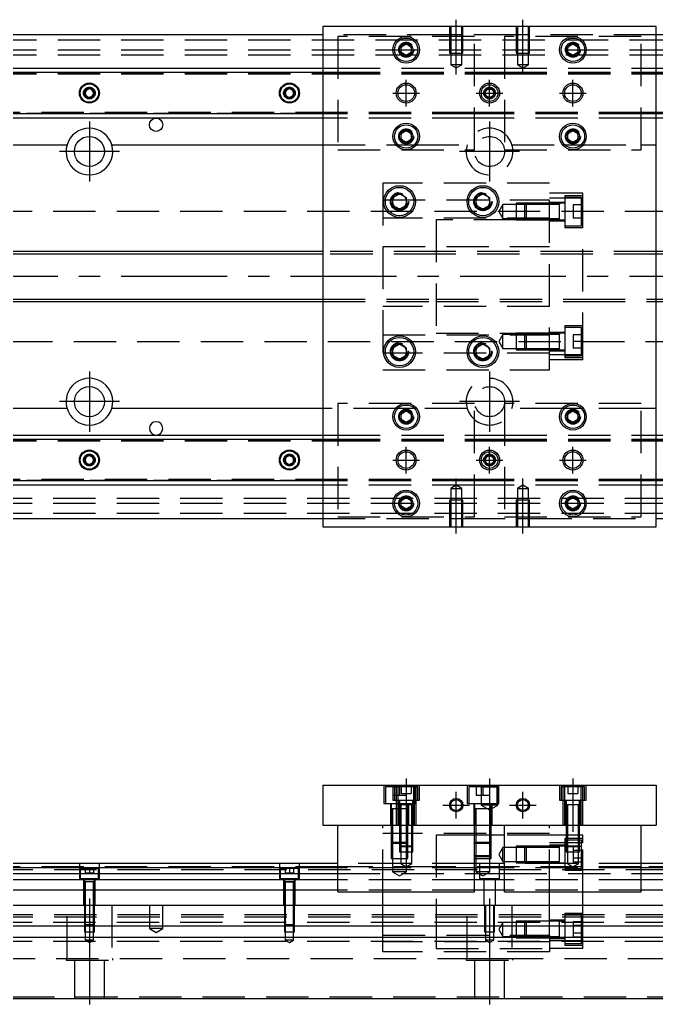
# Model space of a CAD drawing. Extents: x -12 to 845, y -295 to 77.
# Drawn here: x 179.1 to 370, y -218.4 to 77 of the extents above; entities that cross this region are included whole.
import ezdxf

# ---------------------------------------------------------------- set-up
doc = ezdxf.new("R2010")
doc.units = 0
doc.linetypes.add('CENTER', pattern=[50.8, 31.75, -6.35, 6.35, -6.35])
doc.linetypes.add('DASHED', pattern=[19.05, 12.7, -6.35])
doc.layers.get('0').update_dxf_attribs({"linetype": 'CONTINUOUS'})
doc.layers.add('CENTER', color=1, linetype='CENTER')

msp = doc.modelspace()

# ---------------------------------------------------------------- linework, layer by layer
at = {"color": 7, "linetype": 'CONTINUOUS'}
for p, q in [((270, 75), (270, -75)), ((370, 75), (270, 75)), ((370, -75), (370, 75)), ((270, 72.5), (0, 72.5)), ((640, 72.5), (370, 72.5)), ((293.5, 68.866026), (295, 69.73205)), ((293.5, 67.133974), (293.5, 68.866026)), ((295, 69.73205), (296.5, 68.866026)), ((296.5, 68.866026), (296.5, 67.133974)), ((343.5, 68.866026), (345, 69.73205)), ((343.5, 67.133974), (343.5, 68.866026)), ((345, 69.73205), (346.5, 68.866026)), ((346.5, 68.866026), (346.5, 67.133974)), ((295, 66.26795), (293.5, 67.133974)), ((296.5, 67.133974), (295, 66.26795)), ((345, 66.26795), (343.5, 67.133974)), ((346.5, 67.133974), (345, 66.26795)), ((0, 62.5), (270, 62.5)), ((370, 62.5), (640, 62.5)), ((0, 61.247728), (270, 61.247728)), ((370, 61.247728), (640, 61.247728)), ((198.75, 55.721688), (200, 56.443376)), ((200, 56.443376), (201.25, 55.721688)), ((258.75, 55.721688), (260, 56.443376)), ((260, 56.443376), (261.25, 55.721688)), ((198.75, 54.278312), (198.75, 55.721688)), ((200, 53.556624), (198.75, 54.278312)), ((201.25, 54.278312), (200, 53.556624)), ((201.25, 55.721688), (201.25, 54.278312)), ((258.75, 54.278312), (258.75, 55.721688)), ((260, 53.556624), (258.75, 54.278312)), ((261.25, 54.278312), (260, 53.556624)), ((261.25, 55.721688), (261.25, 54.278312)), ((270, 48.752272), (0, 48.752272)), ((270, 47.5), (0, 47.5)), ((640, 48.752272), (370, 48.752272)), ((640, 47.5), (370, 47.5)), ((293.5, 42.866026), (295, 43.73205)), ((293.5, 41.133974), (293.5, 42.866026)), ((295, 43.73205), (296.5, 42.866026)), ((296.5, 42.866026), (296.5, 41.133974)), ((343.5, 42.866026), (345, 43.73205)), ((343.5, 41.133974), (343.5, 42.866026)), ((345, 43.73205), (346.5, 42.866026)), ((346.5, 42.866026), (346.5, 41.133974)), ((86.708204, 39.5), (193.291796, 39.5)), ((206.708204, 39.5), (270, 39.5)), ((295, 40.26795), (293.5, 41.133974)), ((296.5, 41.133974), (295, 40.26795)), ((345, 40.26795), (343.5, 41.133974)), ((346.5, 41.133974), (345, 40.26795)), ((291, 23.6547), (293, 24.809402)), ((291, 21.3453), (291, 23.6547)), ((293, 24.809402), (295, 23.6547)), ((295, 23.6547), (295, 21.3453)), ((316, 23.6547), (318, 24.809402)), ((316, 21.3453), (316, 23.6547)), ((318, 24.809402), (320, 23.6547)), ((320, 23.6547), (320, 21.3453)), ((293, 20.190598), (291, 21.3453)), ((295, 21.3453), (293, 20.190598)), ((318, 20.190598), (316, 21.3453)), ((320, 21.3453), (318, 20.190598)), ((270, 7.5), (40.5, 7.5)), ((590, 7.5), (370, 7.5)), ((40.5, -7.5), (270, -7.5)), ((370, -7.5), (590, -7.5)), ((291, -21.3453), (293, -20.190598)), ((293, -20.190598), (295, -21.3453)), ((316, -21.3453), (318, -20.190598)), ((318, -20.190598), (320, -21.3453)), ((291, -23.6547), (291, -21.3453)), ((295, -21.3453), (295, -23.6547)), ((316, -23.6547), (316, -21.3453)), ((320, -21.3453), (320, -23.6547)), ((293, -24.809402), (291, -23.6547)), ((295, -23.6547), (293, -24.809402)), ((318, -24.809402), (316, -23.6547)), ((320, -23.6547), (318, -24.809402)), ((193.291796, -39.5), (86.708204, -39.5)), ((270, -39.5), (206.708204, -39.5)), ((293.5, -41.133974), (295, -40.26795)), ((293.5, -42.866026), (293.5, -41.133974)), ((295, -40.26795), (296.5, -41.133974)), ((296.5, -41.133974), (296.5, -42.866026)), ((343.5, -41.133974), (345, -40.26795)), ((343.5, -42.866026), (343.5, -41.133974)), ((345, -40.26795), (346.5, -41.133974)), ((346.5, -41.133974), (346.5, -42.866026)), ((295, -43.73205), (293.5, -42.866026)), ((296.5, -42.866026), (295, -43.73205)), ((345, -43.73205), (343.5, -42.866026)), ((346.5, -42.866026), (345, -43.73205)), ((0, -47.5), (270, -47.5)), ((0, -48.752272), (270, -48.752272)), ((370, -47.5), (640, -47.5)), ((370, -48.752272), (640, -48.752272)), ((198.75, -54.278312), (200, -53.556624)), ((198.75, -55.721688), (198.75, -54.278312)), ((200, -56.443376), (198.75, -55.721688)), ((200, -53.556624), (201.25, -54.278312)), ((201.25, -55.721688), (200, -56.443376)), ((201.25, -54.278312), (201.25, -55.721688)), ((258.75, -54.278312), (260, -53.556624)), ((258.75, -55.721688), (258.75, -54.278312)), ((260, -56.443376), (258.75, -55.721688)), ((260, -53.556624), (261.25, -54.278312)), ((261.25, -55.721688), (260, -56.443376)), ((261.25, -54.278312), (261.25, -55.721688)), ((270, -61.247728), (0, -61.247728)), ((640, -61.247728), (370, -61.247728)), ((270, -62.5), (0, -62.5)), ((640, -62.5), (370, -62.5)), ((293.5, -67.133974), (295, -66.26795)), ((293.5, -68.866026), (293.5, -67.133974)), ((295, -66.26795), (296.5, -67.133974)), ((296.5, -67.133974), (296.5, -68.866026)), ((343.5, -67.133974), (345, -66.26795)), ((343.5, -68.866026), (343.5, -67.133974)), ((345, -66.26795), (346.5, -67.133974)), ((346.5, -67.133974), (346.5, -68.866026)), ((295, -69.73205), (293.5, -68.866026)), ((296.5, -68.866026), (295, -69.73205)), ((345, -69.73205), (343.5, -68.866026)), ((346.5, -68.866026), (345, -69.73205)), ((0, -72.5), (270, -72.5)), ((370, -72.5), (640, -72.5)), ((270, -75), (370, -75)), ((270, -152.45), (370, -152.45)), ((270, -152.45), (270, -164.45)), ((370, -152.45), (370, -164.45)), ((270, -164.45), (370, -164.45)), ((274.5, -184.45), (274.5, -164.45)), ((315.5, -184.45), (315.5, -164.45)), ((324.5, -184.45), (324.5, -164.45)), ((365.5, -184.45), (365.5, -164.45)), ((274.5, -175.95), (0, -175.95)), ((274.5, -177.202272), (0, -177.202272)), ((324.5, -175.95), (315.5, -175.95)), ((324.5, -177.202272), (315.5, -177.202272)), ((640, -175.95), (365.5, -175.95)), ((640, -177.202272), (365.5, -177.202272)), ((0, -178.97668), (274.5, -178.97668)), ((315.5, -178.97668), (324.5, -178.97668)), ((365.5, -178.97668), (640, -178.97668)), ((274.5, -180.873076), (0, -180.873076)), ((324.5, -180.873076), (315.5, -180.873076)), ((640, -180.873076), (365.5, -180.873076)), ((274.5, -183.927372), (0, -183.927372)), ((274.5, -184.45), (315.5, -184.45)), ((324.5, -183.927372), (315.5, -183.927372)), ((324.5, -184.45), (365.5, -184.45)), ((640, -183.927372), (365.5, -183.927372)), ((0, -188.45), (640, -188.45)), ((640, -194.75), (0, -194.75)), ((640, -198.15), (0, -198.15)), ((0, -216.45), (640, -216.45))]:
    msp.add_line(p, q, dxfattribs=at)
at = {"color": 3, "linetype": 'DASHED'}
for p, q in [((308.000006, 75), (308.000006, 67)), ((308.35, 75), (308.35, 67)), ((311.65, 67), (311.65, 75)), ((311.999994, 67), (311.999994, 75)), ((328.000006, 75), (328.000006, 67)), ((328.35, 75), (328.35, 67)), ((331.65, 67), (331.65, 75)), ((331.999994, 67), (331.999994, 75)), ((0, 71), (640, 71)), ((308.000006, 72.5), (270, 72.5)), ((315.5, 72), (274.5, 72)), ((274.5, 72), (274.5, 38)), ((311.999994, 72.5), (308.000006, 72.5)), ((328.000006, 72.5), (311.999994, 72.5)), ((315.5, 38), (315.5, 72)), ((324.5, 72), (324.5, 38)), ((365.5, 72), (324.5, 72)), ((331.999994, 72.5), (328.000006, 72.5)), ((370, 72.5), (331.999994, 72.5)), ((365.5, 38), (365.5, 72)), ((0, 68), (640, 68)), ((296.973226, 68.326156), (297, 68)), ((346.973226, 68.326156), (347, 68)), ((0, 66.5), (640, 66.5)), ((308.000006, 67), (311.999994, 67)), ((308.35, 67), (308.35, 63.5)), ((311.65, 63.5), (311.65, 67)), ((328.000006, 67), (331.999994, 67)), ((328.35, 67), (328.35, 63.5)), ((331.65, 63.5), (331.65, 67)), ((270, 62.5), (274.5, 62.5)), ((274.5, 62.5), (315.5, 62.5)), ((311.65, 63.5), (308.35, 63.5)), ((308.35, 63.5), (310, 62.547372)), ((310, 62.547372), (311.65, 63.5)), ((315.5, 62.5), (324.5, 62.5)), ((324.5, 62.5), (365.5, 62.5)), ((331.65, 63.5), (328.35, 63.5)), ((328.35, 63.5), (330, 62.547372)), ((330, 62.547372), (331.65, 63.5)), ((365.5, 62.5), (370, 62.5)), ((0, 61.1147), (270, 61.1147)), ((0, 61.1), (274.5, 61.1)), ((0, 60.8), (274.5, 60.8)), ((270, 61.247728), (274.5, 61.247728)), ((270, 61.1147), (274.5, 61.1147)), ((274.5, 61.247728), (315.5, 61.247728)), ((274.5, 61.1147), (315.5, 61.1147)), ((274.5, 61.1), (315.5, 61.1)), ((274.5, 60.8), (315.5, 60.8)), ((315.5, 61.247728), (324.5, 61.247728)), ((315.5, 61.1147), (324.5, 61.1147)), ((315.5, 61.1), (324.5, 61.1)), ((315.5, 60.8), (324.5, 60.8)), ((324.5, 61.247728), (365.5, 61.247728)), ((324.5, 61.1147), (365.5, 61.1147)), ((324.5, 61.1), (365.5, 61.1)), ((324.5, 60.8), (365.5, 60.8)), ((365.5, 61.247728), (370, 61.247728)), ((365.5, 61.1147), (370, 61.1147)), ((365.5, 61.1), (640, 61.1)), ((365.5, 60.8), (640, 60.8)), ((370, 61.1147), (640, 61.1147)), ((201.477374, 55.25955), (201.5, 55)), ((258.5, 55), (258.52041, 55.24661)), ((274.5, 49.2), (0, 49.2)), ((274.5, 48.9), (0, 48.9)), ((270, 48.8853), (0, 48.8853)), ((274.5, 48.8853), (270, 48.8853)), ((274.5, 48.752272), (270, 48.752272)), ((274.5, 47.5), (270, 47.5)), ((315.5, 49.2), (274.5, 49.2)), ((315.5, 48.9), (274.5, 48.9)), ((315.5, 48.8853), (274.5, 48.8853)), ((315.5, 48.752272), (274.5, 48.752272)), ((315.5, 47.5), (274.5, 47.5)), ((324.5, 49.2), (315.5, 49.2)), ((324.5, 48.9), (315.5, 48.9)), ((324.5, 48.8853), (315.5, 48.8853)), ((324.5, 48.752272), (315.5, 48.752272)), ((324.5, 47.5), (315.5, 47.5)), ((365.5, 49.2), (324.5, 49.2)), ((365.5, 48.9), (324.5, 48.9)), ((365.5, 48.8853), (324.5, 48.8853)), ((365.5, 48.752272), (324.5, 48.752272)), ((365.5, 47.5), (324.5, 47.5)), ((640, 49.2), (365.5, 49.2)), ((640, 48.9), (365.5, 48.9)), ((370, 48.8853), (365.5, 48.8853)), ((370, 48.752272), (365.5, 48.752272)), ((370, 47.5), (365.5, 47.5)), ((640, 48.8853), (370, 48.8853)), ((293, 42), (293.030168, 42.346066)), ((346.973226, 42.326156), (347, 42)), ((270, 39.5), (291.877502, 39.5)), ((291.877502, 39.5), (292.55051, 39.5)), ((292.55051, 39.5), (297.44949, 39.5)), ((297.44949, 39.5), (298.122498, 39.5)), ((298.122498, 39.5), (313.291796, 39.5)), ((326.708204, 39.5), (341.877502, 39.5)), ((341.877502, 39.5), (342.55051, 39.5)), ((342.55051, 39.5), (347.44949, 39.5)), ((347.44949, 39.5), (348.122498, 39.5)), ((348.122498, 39.5), (365.5, 39.5)), ((365.5, 39.5), (370, 39.5)), ((274.5, 38), (315.5, 38)), ((324.5, 38), (365.5, 38)), ((288, 28), (288, -28)), ((338, 28), (288, 28)), ((338, -28), (338, 28)), ((348, 25), (338, 25)), ((342.6, 24.235572), (342.6, 14.735572)), ((348, 24.235572), (342.6, 24.235572)), ((347.6, 23.735572), (342.6, 23.735572)), ((347.6, 15.235572), (347.6, 23.735572)), ((348, 23.49468), (348, 25)), ((288, 23), (338, 23)), ((290.5, 22.5), (290.512884, 22.753488)), ((315.5, 22.5), (315.52689, 22.865682)), ((324, 21.585572), (322.787564, 19.485572)), ((324, 17.385572), (324, 21.585572)), ((328, 21.585572), (324, 21.585572)), ((328, 21.985566), (328, 16.985576)), ((330.999994, 21.985566), (328, 21.985566)), ((330.6, 21.585572), (328, 21.585572)), ((331, 21.985572), (330.6, 21.585572)), ((330.6, 17.385572), (330.6, 21.585572)), ((338, 21.585572), (330.6, 21.585572)), ((338, 21.985566), (330.999994, 21.985566)), ((331, 21.985572), (331, 16.985572)), ((338, 21.985572), (331, 21.985572)), ((348, 23.49468), (338, 23.49468)), ((342.6, 22.235572), (338, 22.235572)), ((341.005, 21.985572), (338, 21.985572)), ((341, 21.585572), (338, 21.585572)), ((342.6, 21.985572), (340.995, 21.985572)), ((341, 16.985566), (341, 21.985576)), ((341, 16.985566), (341, 21.985576)), ((341, 21.585572), (341, 21.985576)), ((341, 21.728174), (341, 21.985572)), ((341, 21.985572), (341, 21.728122)), ((341, 17.24302), (341, 21.728174)), ((341, 17.385572), (341, 21.585572)), ((345.1, 21.485572), (345.1, 19.485572)), ((347.6, 21.485572), (345.1, 21.485572)), ((348, -23.49468), (348, 23.49468)), ((640, 19.5), (61.969694, 19.5)), ((322.787564, 19.485572), (324, 17.385572)), ((347.6, 19.485572), (345.1, 19.485572)), ((345.1, 19.485572), (345.1, 17.485572)), ((338, 17.5), (288, 17.5)), ((304, 17), (304, -17)), ((328, 17), (304, 17)), ((324, 17.385572), (328, 17.385572)), ((328, 17.385572), (330.6, 17.385572)), ((330.985572, 17), (328, 17)), ((328, 16.985576), (330.999994, 16.985576)), ((330.6, 17.385572), (338, 17.385572)), ((330.6, 17.385572), (331, 16.985572)), ((338, 17), (330.985572, 17)), ((330.999994, 16.985576), (338, 16.985576)), ((331, 16.985572), (338, 16.985572)), ((338, 17.385572), (341, 17.385572)), ((338, 16.985572), (341.005, 16.985572)), ((338, 16.735572), (342.6, 16.735572)), ((340.995, 16.985572), (342.6, 16.985572)), ((341, 16.985566), (341, 17.385572)), ((341, 17.243038), (341, 16.985572)), ((341, 16.985572), (341, 17.24302)), ((342.6, 15.235572), (347.6, 15.235572)), ((347.6, 17.485572), (345.1, 17.485572)), ((342.6, 14.735572), (348, 14.735572)), ((288, 9), (338, 9)), ((304, 7.5), (270, 7.5)), ((304, 6.75), (270, 6.75)), ((348, 7.5), (304, 7.5)), ((348, 6.75), (304, 6.75)), ((370, 7.5), (348, 7.5)), ((370, 6.75), (348, 6.75)), ((270, -6.75), (304, -6.75)), ((270, -7.5), (304, -7.5)), ((304, -6.75), (348, -6.75)), ((304, -7.5), (348, -7.5)), ((348, -6.75), (370, -6.75)), ((348, -7.5), (370, -7.5)), ((338, -9), (288, -9)), ((342.6, -14.735572), (342.6, -24.235572)), ((348, -14.735572), (342.6, -14.735572)), ((288, -17.5), (338, -17.5)), ((304, -17), (328, -17)), ((324, -17.385572), (322.787564, -19.485572)), ((324, -21.585572), (324, -17.385572)), ((328, -17.385572), (324, -17.385572)), ((328, -16.985576), (328, -21.985566)), ((330.999994, -16.985576), (328, -16.985576)), ((328, -17), (330.985572, -17)), ((330.6, -17.385572), (328, -17.385572)), ((331, -16.985572), (330.6, -17.385572)), ((330.6, -21.585572), (330.6, -17.385572)), ((338, -17.385572), (330.6, -17.385572)), ((330.985572, -17), (338, -17)), ((338, -16.985576), (330.999994, -16.985576)), ((331, -16.985572), (331, -21.985572)), ((338, -16.985572), (331, -16.985572)), ((342.6, -16.735572), (338, -16.735572)), ((341.005, -16.985572), (338, -16.985572)), ((341, -17.385572), (338, -17.385572)), ((342.6, -16.985572), (340.995, -16.985572)), ((341, -21.985576), (341, -16.985566)), ((341, -17.385572), (341, -16.985566)), ((341, -17.24297), (341, -16.985572)), ((341, -16.985572), (341, -17.24302)), ((341, -21.728122), (341, -17.24297)), ((341, -21.585572), (341, -17.385572)), ((347.6, -15.235572), (342.6, -15.235572)), ((345.1, -17.485572), (345.1, -19.485572)), ((347.6, -17.485572), (345.1, -17.485572)), ((347.6, -23.735572), (347.6, -15.235572)), ((61.969694, -19.5), (640, -19.5)), ((322.787564, -19.485572), (324, -21.585572)), ((345.1, -19.485572), (345.1, -21.485572)), ((347.6, -19.485572), (345.1, -19.485572)), ((338, -23), (288, -23)), ((295.483582, -22.213962), (295.5, -22.5)), ((320.483582, -22.213962), (320.5, -22.5)), ((324, -21.585572), (328, -21.585572)), ((328, -21.585572), (330.6, -21.585572)), ((328, -21.985566), (330.999994, -21.985566)), ((330.6, -21.585572), (338, -21.585572)), ((330.6, -21.585572), (331, -21.985572)), ((330.999994, -21.985566), (338, -21.985566)), ((331, -21.985572), (338, -21.985572)), ((338, -21.585572), (341, -21.585572)), ((338, -21.985572), (341.005, -21.985572)), ((338, -22.235572), (342.6, -22.235572)), ((348, -23.49468), (338, -23.49468)), ((340.995, -21.985572), (342.6, -21.985572)), ((341, -21.985576), (341, -21.585572)), ((341, -21.728104), (341, -21.985572)), ((341, -21.985572), (341, -21.728122)), ((347.6, -21.485572), (345.1, -21.485572)), ((348, -25), (348, -23.49468)), ((348, -25), (338, -25)), ((342.6, -23.735572), (347.6, -23.735572)), ((342.6, -24.235572), (348, -24.235572)), ((288, -28), (338, -28)), ((315.5, -38), (274.5, -38)), ((274.5, -38), (274.5, -72)), ((315.5, -72), (315.5, -38)), ((365.5, -38), (324.5, -38)), ((324.5, -38), (324.5, -72)), ((365.5, -72), (365.5, -38)), ((291.877502, -39.5), (270, -39.5)), ((292.55051, -39.5), (291.877502, -39.5)), ((297.44949, -39.5), (292.55051, -39.5)), ((298.122498, -39.5), (297.44949, -39.5)), ((313.291796, -39.5), (298.122498, -39.5)), ((341.877502, -39.5), (326.708204, -39.5)), ((342.55051, -39.5), (341.877502, -39.5)), ((347.44949, -39.5), (342.55051, -39.5)), ((348.122498, -39.5), (347.44949, -39.5)), ((365.5, -39.5), (348.122498, -39.5)), ((370, -39.5), (365.5, -39.5)), ((293, -42), (293.030168, -41.653934)), ((346.973226, -41.673844), (347, -42)), ((0, -48.8853), (270, -48.8853)), ((0, -48.9), (274.5, -48.9)), ((0, -49.2), (274.5, -49.2)), ((270, -47.5), (274.5, -47.5)), ((270, -48.752272), (274.5, -48.752272)), ((270, -48.8853), (274.5, -48.8853)), ((274.5, -47.5), (315.5, -47.5)), ((274.5, -48.752272), (315.5, -48.752272)), ((274.5, -48.8853), (315.5, -48.8853)), ((274.5, -48.9), (315.5, -48.9)), ((274.5, -49.2), (315.5, -49.2)), ((315.5, -47.5), (324.5, -47.5)), ((315.5, -48.752272), (324.5, -48.752272)), ((315.5, -48.8853), (324.5, -48.8853)), ((315.5, -48.9), (324.5, -48.9)), ((315.5, -49.2), (324.5, -49.2)), ((324.5, -47.5), (365.5, -47.5)), ((324.5, -48.752272), (365.5, -48.752272)), ((324.5, -48.8853), (365.5, -48.8853)), ((324.5, -48.9), (365.5, -48.9)), ((324.5, -49.2), (365.5, -49.2)), ((365.5, -47.5), (370, -47.5)), ((365.5, -48.752272), (370, -48.752272)), ((365.5, -48.8853), (370, -48.8853)), ((365.5, -48.9), (640, -48.9)), ((365.5, -49.2), (640, -49.2)), ((370, -48.8853), (640, -48.8853)), ((198.5, -55), (198.52041, -54.75339)), ((258.5, -55), (258.52041, -54.75339)), ((274.5, -60.8), (0, -60.8)), ((274.5, -61.1), (0, -61.1)), ((270, -61.1147), (0, -61.1147)), ((274.5, -61.1147), (270, -61.1147)), ((274.5, -61.247728), (270, -61.247728)), ((315.5, -60.8), (274.5, -60.8)), ((315.5, -61.1), (274.5, -61.1)), ((315.5, -61.1147), (274.5, -61.1147)), ((315.5, -61.247728), (274.5, -61.247728)), ((324.5, -60.8), (315.5, -60.8)), ((324.5, -61.1), (315.5, -61.1)), ((324.5, -61.1147), (315.5, -61.1147)), ((324.5, -61.247728), (315.5, -61.247728)), ((365.5, -60.8), (324.5, -60.8)), ((365.5, -61.1), (324.5, -61.1)), ((365.5, -61.1147), (324.5, -61.1147)), ((365.5, -61.247728), (324.5, -61.247728)), ((640, -60.8), (365.5, -60.8)), ((640, -61.1), (365.5, -61.1)), ((370, -61.1147), (365.5, -61.1147)), ((370, -61.247728), (365.5, -61.247728)), ((640, -61.1147), (370, -61.1147)), ((274.5, -62.5), (270, -62.5)), ((315.5, -62.5), (274.5, -62.5)), ((310, -62.547372), (308.35, -63.5)), ((308.35, -63.5), (310, -63.5)), ((308.35, -63.5), (308.35, -67)), ((311.65, -63.5), (310, -62.547372)), ((310, -63.5), (311.65, -63.5)), ((311.65, -67), (311.65, -63.5)), ((324.5, -62.5), (315.5, -62.5)), ((365.5, -62.5), (324.5, -62.5)), ((330, -62.547372), (328.35, -63.5)), ((328.35, -63.5), (330, -63.5)), ((328.35, -63.5), (328.35, -67)), ((331.65, -63.5), (330, -62.547372)), ((330, -63.5), (331.65, -63.5)), ((331.65, -67), (331.65, -63.5)), ((370, -62.5), (365.5, -62.5)), ((640, -66.5), (0, -66.5)), ((296.973226, -67.673844), (297, -68)), ((311.999994, -67), (308.000006, -67)), ((308.000006, -67), (308.000006, -75)), ((308.35, -67), (308.35, -75)), ((311.65, -75), (311.65, -67)), ((311.999994, -75), (311.999994, -67)), ((331.999994, -67), (328.000006, -67)), ((328.000006, -67), (328.000006, -75)), ((328.35, -67), (328.35, -75)), ((331.65, -75), (331.65, -67)), ((331.999994, -75), (331.999994, -67)), ((346.973226, -67.673844), (347, -68)), ((640, -68), (0, -68)), ((640, -71), (0, -71)), ((270, -72.5), (308.000006, -72.5)), ((274.5, -72), (315.5, -72)), ((308.000006, -72.5), (311.999994, -72.5)), ((311.999994, -72.5), (328.000006, -72.5)), ((324.5, -72), (365.5, -72)), ((328.000006, -72.5), (331.999994, -72.5)), ((331.999994, -72.5), (370, -72.5)), ((288.25, -152.45), (288.25, -157.95)), ((291.5, -152.95), (288.75, -152.95)), ((288.75, -152.95), (288.75, -157.95)), ((291, -152.45), (291, -156.95)), ((298.5, -152.95), (291.5, -152.95)), ((291.5, -152.95), (291.5, -156.95)), ((292.000006, -152.45), (292.000006, -152.95)), ((292.000006, -152.95), (292.000006, -156.95)), ((292.5, -152.45), (292.5, -164.45)), ((293, -152.95), (293, -155.45)), ((293.5, -152.95), (293.5, -154.95)), ((295, -152.95), (295, -154.95)), ((296.5, -152.95), (296.5, -154.95)), ((297.25, -156.95), (297.25, -152.95)), ((297.5, -164.45), (297.5, -152.45)), ((297.75, -157.95), (297.75, -152.45)), ((297.999994, -152.95), (297.999994, -152.45)), ((297.999994, -156.95), (297.999994, -152.95)), ((298.5, -156.95), (298.5, -152.95)), ((299, -156.95), (299, -152.45)), ((313.25, -152.45), (313.25, -157.95)), ((322.25, -152.95), (313.75, -152.95)), ((313.75, -152.95), (313.75, -157.95)), ((316, -152.95), (316, -155.45)), ((317.5, -152.95), (317, -152.45)), ((317.5, -152.95), (317.5, -158.45)), ((317.5, -152.95), (322.5, -152.95)), ((318, -152.95), (318, -155.45)), ((320, -152.95), (320, -155.45)), ((322.25, -157.95), (322.25, -152.95)), ((322.5, -152.95), (323, -152.45)), ((322.5, -158.45), (322.5, -152.95)), ((322.75, -157.95), (322.75, -152.45)), ((341, -152.45), (341, -156.95)), ((348.5, -152.95), (341.5, -152.95)), ((341.5, -152.95), (341.5, -156.95)), ((342.000006, -152.45), (342.000006, -152.95)), ((342.000006, -152.95), (342.000006, -156.95)), ((342.5, -152.45), (342.5, -164.45)), ((343.5, -152.95), (343.5, -154.95)), ((345, -152.95), (345, -154.95)), ((346.5, -152.95), (346.5, -154.95)), ((347.5, -164.45), (347.5, -152.45)), ((347.999994, -152.95), (347.999994, -152.45)), ((347.999994, -156.95), (347.999994, -152.95)), ((348.5, -156.95), (348.5, -152.95)), ((349, -156.95), (349, -152.45)), ((291, -155.45), (293, -155.45)), ((293, -155.45), (295, -155.45)), ((293.5, -154.95), (295, -154.95)), ((295, -154.95), (296.5, -154.95)), ((295, -154.95), (295, -155.45)), ((316, -155.45), (318, -155.45)), ((318, -155.45), (320, -155.45)), ((343.5, -154.95), (345, -154.95)), ((345, -154.95), (346.5, -154.95)), ((288.25, -157.95), (297.75, -157.95)), ((290.25, -157.95), (290.25, -164.45)), ((290.5, -157.95), (290.5, -159.55)), ((291, -156.95), (299, -156.95)), ((292.000006, -156.95), (292.000006, -164.45)), ((292.75, -156.95), (292.75, -164.45)), ((297.000006, -158.35), (292.999994, -158.35)), ((293, -156.95), (293, -158.35)), ((293, -158.345), (293, -158.35)), ((293.216708, -158.35), (293, -158.35)), ((293, -158.35), (293, -158.355)), ((293, -158.35), (293, -164.45)), ((296.783332, -158.35), (293.216708, -158.35)), ((293.35, -158.35), (293.35, -164.45)), ((295.5, -158.35), (295.5, -157.95)), ((295.5, -159.55), (295.5, -158.35)), ((295.75, -164.45), (295.75, -157.95)), ((296.65, -164.45), (296.65, -158.35)), ((297, -158.35), (296.783332, -158.35)), ((297, -158.35), (297, -156.95)), ((297, -158.35), (297, -158.345)), ((297, -158.355), (297, -158.35)), ((297, -164.45), (297, -158.35)), ((297.25, -164.45), (297.25, -156.95)), ((297.999994, -164.45), (297.999994, -156.95)), ((313.25, -157.95), (322.75, -157.95)), ((315.25, -157.95), (315.25, -164.45)), ((315.5, -157.95), (315.5, -159.55)), ((322.5, -158.45), (317.5, -158.45)), ((317.5, -158.45), (320, -159.893376)), ((320, -159.893376), (322.5, -158.45)), ((320.5, -159.55), (320.5, -157.95)), ((320.75, -164.45), (320.75, -157.95)), ((341, -156.95), (349, -156.95)), ((342.000006, -156.95), (342.000006, -164.45)), ((342.75, -156.95), (342.75, -164.45)), ((347.000006, -158.35), (342.999994, -158.35)), ((347.000006, -158.35), (342.999994, -158.35)), ((347.000006, -158.35), (342.999994, -158.35)), ((343, -156.95), (343, -158.35)), ((343, -158.345), (343, -158.35)), ((343.216708, -158.35), (343, -158.35)), ((343, -158.35), (343, -158.355)), ((343, -158.35), (343, -164.45)), ((346.783332, -158.35), (343.216708, -158.35)), ((343.35, -158.35), (343.35, -164.45)), ((346.65, -164.45), (346.65, -158.35)), ((347, -158.35), (346.783332, -158.35)), ((347, -158.35), (347, -156.95)), ((347, -158.35), (347, -158.345)), ((347, -158.355), (347, -158.35)), ((347, -164.45), (347, -158.35)), ((347.25, -164.45), (347.25, -156.95)), ((347.999994, -164.45), (347.999994, -156.95)), ((295.500006, -159.55), (290.499994, -159.55)), ((295.500006, -159.55), (290.499994, -159.55)), ((292.000006, -159.55), (290.499994, -159.55)), ((290.5, -159.545), (290.5, -159.55)), ((290.5, -159.55), (290.757448, -159.55)), ((290.757468, -159.55), (290.5, -159.55)), ((290.5, -159.55), (290.5, -159.555)), ((290.5, -159.55), (290.5, -164.45)), ((291.999766, -159.55), (290.757468, -159.55)), ((290.9, -159.55), (290.9, -164.45)), ((293, -159.55), (291.999766, -159.55)), ((293, -159.55), (292.000006, -159.55)), ((293.35, -159.55), (293, -159.55)), ((293.350064, -159.55), (293, -159.55)), ((295.500006, -159.55), (293.35, -159.55)), ((295.242552, -159.55), (293.350064, -159.55)), ((295.1, -164.45), (295.1, -159.55)), ((295.5, -159.55), (295.242552, -159.55)), ((295.242602, -159.55), (295.5, -159.55)), ((295.5, -159.55), (295.5, -159.545)), ((295.5, -159.555), (295.5, -159.55)), ((295.5, -164.45), (295.5, -159.55)), ((320.500006, -159.55), (315.499994, -159.55)), ((320.500006, -159.55), (315.499994, -159.55)), ((315.5, -159.545), (315.5, -159.55)), ((315.5, -159.55), (315.757448, -159.55)), ((315.757468, -159.55), (315.5, -159.55)), ((315.5, -159.55), (315.5, -159.555)), ((315.5, -159.55), (315.5, -164.45)), ((320.242552, -159.55), (315.757468, -159.55)), ((315.9, -159.55), (315.9, -164.45)), ((320.1, -164.45), (320.1, -159.55)), ((320.5, -159.55), (320.242552, -159.55)), ((320.242602, -159.55), (320.5, -159.55)), ((320.5, -159.55), (320.5, -159.545)), ((320.5, -159.555), (320.5, -159.55)), ((320.5, -164.45), (320.5, -159.55)), ((288, -184.45), (288, -164.45)), ((290.5, -164.45), (290.5, -169.55)), ((290.500006, -164.45), (290.500006, -169.550006)), ((290.9, -164.45), (290.9, -169.95)), ((293, -164.45), (293, -170.6)), ((293.000006, -164.45), (293.000002, -170.6)), ((293.35, -164.45), (293.35, -170.95)), ((295.1, -169.95), (295.1, -164.45)), ((295.499994, -169.550006), (295.499994, -164.45)), ((295.5, -169.55), (295.5, -164.45)), ((296.65, -170.95), (296.65, -164.45)), ((296.999998, -170.6), (296.999994, -164.45)), ((297, -170.6), (297, -164.45)), ((315.9, -164.45), (315.9, -169.95)), ((320.1, -169.95), (320.1, -164.45)), ((320.499994, -169.550006), (320.499994, -164.45)), ((320.5, -169.55), (320.5, -164.45)), ((338, -184.45), (338, -164.45)), ((343, -164.45), (343, -170.6)), ((343.000006, -164.45), (343.000006, -170.600006)), ((343.35, -164.45), (343.35, -170.95)), ((346.65, -170.95), (346.65, -164.45)), ((346.999994, -170.600006), (346.999994, -164.45)), ((347, -170.6), (347, -164.45)), ((338, -166.95), (288, -166.95)), ((304, -167.45), (304, -198.15)), ((315.5, -167.45), (304, -167.45)), ((315.9, -167.45), (315.5, -167.45)), ((320.1, -167.45), (315.9, -167.45)), ((320.5, -167.45), (320.1, -167.45)), ((324.5, -167.45), (320.5, -167.45)), ((338, -167.45), (324.5, -167.45)), ((343, -167.45), (338, -167.45)), ((343.35, -167.45), (343, -167.45)), ((346.65, -167.45), (343.35, -167.45)), ((347, -167.45), (346.65, -167.45)), ((348, -167.45), (347, -167.45)), ((348, -169.753062), (348, -167.45)), ((290.5, -169.55), (293, -169.55)), ((290.5, -169.55), (290.9, -169.95)), ((290.500006, -169.550006), (290.500006, -174.45)), ((293, -169.95), (290.9, -169.95)), ((290.9, -169.95), (290.9, -174.45)), ((293, -169.55), (293.35, -169.55)), ((293.35, -169.95), (293, -169.95)), ((293, -170.6), (297, -170.6)), ((293, -170.6), (293.35, -170.95)), ((293.000002, -170.6), (293.000006, -172.45)), ((293.35, -169.55), (295.5, -169.55)), ((295.1, -169.95), (293.35, -169.95)), ((296.65, -170.95), (293.35, -170.95)), ((293.35, -170.95), (293.35, -172.45)), ((295.1, -169.95), (295.5, -169.55)), ((295.1, -174.45), (295.1, -169.95)), ((295.499994, -170.95), (295.499994, -169.550006)), ((295.499994, -172.45), (295.499994, -170.95)), ((296.65, -170.95), (297, -170.6)), ((296.65, -172.45), (296.65, -170.95)), ((296.999994, -172.45), (296.999998, -170.6)), ((315.5, -169.55), (320.5, -169.55)), ((315.5, -169.55), (315.9, -169.95)), ((320.1, -169.95), (315.9, -169.95)), ((315.9, -169.95), (315.9, -174.45)), ((320.1, -169.95), (320.5, -169.55)), ((320.1, -174.45), (320.1, -169.95)), ((320.499994, -174.45), (320.499994, -169.550006)), ((324, -171.1), (322.787564, -173.2)), ((324, -175.3), (324, -171.1)), ((328, -171.1), (324, -171.1)), ((328, -170.700006), (328, -175.699994)), ((330.999994, -170.700006), (328, -170.700006)), ((330.6, -171.1), (328, -171.1)), ((331, -170.7), (330.6, -171.1)), ((330.6, -175.3), (330.6, -171.1)), ((338, -171.1), (330.6, -171.1)), ((338, -170.700006), (330.999994, -170.700006)), ((331, -170.7), (331, -175.7)), ((338, -170.7), (331, -170.7)), ((343, -169.753062), (338, -169.753062)), ((342.6, -170.45), (338, -170.45)), ((341, -170.7), (338, -170.7)), ((341, -171.1), (338, -171.1)), ((341, -170.7), (340.995, -170.7)), ((341, -173.049968), (341, -170.699994)), ((341, -170.957468), (341, -170.7)), ((342.6, -170.7), (341, -170.7)), ((341.005, -170.7), (341, -170.7)), ((341, -173.049954), (341, -170.957468)), ((342.6, -168.45), (342.6, -177.95)), ((348, -168.45), (342.6, -168.45)), ((343, -168.95), (342.6, -168.95)), ((343.35, -168.95), (343, -168.95)), ((343.35, -169.753062), (343, -169.753062)), ((343, -170.6), (347, -170.6)), ((343, -170.6), (343.35, -170.95)), ((343.000006, -170.600006), (343.000006, -172.45)), ((346.65, -168.95), (343.35, -168.95)), ((346.65, -169.753062), (343.35, -169.753062)), ((346.65, -170.95), (343.35, -170.95)), ((343.35, -170.95), (343.35, -172.45)), ((345.1, -170.890598), (345.1, -172.0453)), ((347.6, -170.890598), (345.1, -170.890598)), ((347, -168.95), (346.65, -168.95)), ((347, -169.753062), (346.65, -169.753062)), ((346.65, -170.95), (347, -170.6)), ((346.65, -172.45), (346.65, -170.95)), ((346.999994, -172.45), (346.999994, -170.600006)), ((347.6, -168.95), (347, -168.95)), ((348, -169.753062), (347, -169.753062)), ((347.6, -177.45), (347.6, -168.95)), ((348, -184.45), (348, -169.753062)), ((293.000006, -172.45), (296.999994, -172.45)), ((293.35, -172.45), (293.35, -175.95)), ((295.499994, -174.45), (295.499994, -172.45)), ((296.65, -175.95), (296.65, -172.45)), ((315.5, -173.55), (320.5, -173.55)), ((315.5, -173.55), (315.9, -173.95)), ((320.1, -173.95), (315.9, -173.95)), ((320.1, -173.95), (320.5, -173.55)), ((322.787564, -173.2), (324, -175.3)), ((341, -173.40002), (341, -173.049954)), ((341, -175.700006), (341, -173.049968)), ((341, -175.442552), (341, -173.40002)), ((343.000006, -172.45), (346.999994, -172.45)), ((343.35, -172.45), (343.35, -175.95)), ((347.6, -172.0453), (345.1, -172.0453)), ((345.1, -172.0453), (345.1, -174.3547)), ((346.65, -175.95), (346.65, -172.45)), ((274.5, -176.95), (40.5, -176.95)), ((197, -175.95), (197, -180.45)), ((203, -180.45), (203, -175.95)), ((257, -175.95), (257, -180.45)), ((263, -180.45), (263, -175.95)), ((293.35, -175.95), (274.5, -175.95)), ((304, -176.95), (274.5, -176.95)), ((315.5, -177.202272), (274.5, -177.202272)), ((290.500006, -174.45), (295.499994, -174.45)), ((290.9, -174.45), (290.9, -178.45)), ((296.65, -175.95), (293.35, -175.95)), ((293.35, -175.95), (295, -176.902628)), ((295, -176.902628), (296.65, -175.95)), ((295.1, -178.45), (295.1, -174.45)), ((315.5, -175.95), (296.65, -175.95)), ((348, -176.95), (304, -176.95)), ((315.500006, -174.45), (320.499994, -174.45)), ((315.9, -174.45), (315.9, -178.45)), ((317, -175.95), (317, -180.45)), ((320.1, -178.45), (320.1, -174.45)), ((323, -180.45), (323, -175.95)), ((324, -175.3), (328, -175.3)), ((343.35, -175.95), (324.5, -175.95)), ((365.5, -177.202272), (324.5, -177.202272)), ((328, -175.3), (330.6, -175.3)), ((328, -175.699994), (331, -175.699994)), ((330.6, -175.3), (338, -175.3)), ((330.6, -175.3), (331, -175.7)), ((330.6, -175.3), (338, -175.3)), ((331, -175.699994), (338, -175.699994)), ((331, -175.7), (338, -175.699998)), ((338, -175.3), (341, -175.3)), ((338, -175.699998), (341.005, -175.7)), ((340.995, -175.7), (342.6, -175.7)), ((341, -175.7), (341, -175.442552)), ((346.65, -175.95), (343.35, -175.95)), ((343.35, -175.95), (345, -176.902628)), ((345, -176.902628), (346.65, -175.95)), ((345.1, -174.3547), (345.1, -175.509402)), ((347.6, -174.3547), (345.1, -174.3547)), ((347.6, -175.509402), (345.1, -175.509402)), ((365.5, -175.95), (346.65, -175.95)), ((365.5, -176.95), (348, -176.95)), ((590, -176.95), (365.5, -176.95)), ((37, -177.7), (590, -177.7)), ((202.75, -177.45), (197.25, -177.45)), ((197.25, -177.45), (197.25, -180.45)), ((198.75, -177.45), (198.75, -178.75)), ((198.75, -178.75), (200, -178.75)), ((200, -177.45), (200, -178.75)), ((200, -178.75), (201.25, -178.75)), ((201.25, -177.45), (201.25, -178.75)), ((202.75, -180.45), (202.75, -177.45)), ((262.75, -177.45), (257.25, -177.45)), ((257.25, -177.45), (257.25, -180.45)), ((258.75, -177.45), (258.75, -178.75)), ((258.75, -178.75), (260, -178.75)), ((260, -177.45), (260, -178.75)), ((260, -178.75), (261.25, -178.75)), ((261.25, -177.45), (261.25, -178.75)), ((262.75, -180.45), (262.75, -177.45)), ((274.5, -178.97668), (315.5, -178.97668)), ((295.1, -178.45), (290.9, -178.45)), ((290.9, -178.45), (293, -179.662436)), ((293, -179.662436), (295.1, -178.45)), ((320.1, -178.45), (315.9, -178.45)), ((315.9, -178.45), (318, -179.662436)), ((318, -179.662436), (320.1, -178.45)), ((324.5, -178.97668), (365.5, -178.97668)), ((342.6, -177.45), (347.6, -177.45)), ((342.6, -177.95), (348, -177.95)), ((197, -180.45), (203, -180.45)), ((198.25, -180.45), (198.25, -188.45)), ((199.998804, -181.45), (198.499994, -181.45)), ((201.500006, -181.45), (198.499994, -181.45)), ((198.5, -180.45), (198.5, -181.45)), ((198.5, -181.445), (198.5, -181.45)), ((198.624678, -181.45), (198.5, -181.45)), ((198.5, -181.45), (198.5, -181.455)), ((198.5, -181.45), (198.5, -188.45)), ((199.998804, -181.45), (198.624678, -181.45)), ((198.75, -181.45), (198.75, -188.45)), ((201.500006, -181.45), (199.998804, -181.45)), ((201.37533, -181.45), (199.998804, -181.45)), ((201.25, -188.45), (201.25, -181.45)), ((201.5, -181.45), (201.37533, -181.45)), ((201.5, -181.45), (201.5, -180.45)), ((201.5, -181.45), (201.5, -181.445)), ((201.5, -181.455), (201.5, -181.45)), ((201.5, -188.45), (201.5, -181.45)), ((201.75, -188.45), (201.75, -180.45)), ((257, -180.45), (263, -180.45)), ((258.25, -180.45), (258.25, -188.45)), ((261.500006, -181.45), (258.499994, -181.45)), ((259.998804, -181.45), (258.499994, -181.45)), ((261.500006, -181.45), (258.499994, -181.45)), ((258.5, -180.45), (258.5, -181.45)), ((258.5, -181.445), (258.5, -181.45)), ((258.5, -181.45), (258.62467, -181.45)), ((258.624678, -181.45), (258.5, -181.45)), ((258.5, -181.45), (258.5, -188.45)), ((258.5, -181.45), (258.5, -181.455)), ((258.62467, -181.45), (261.375392, -181.45)), ((259.998804, -181.45), (258.624678, -181.45)), ((258.75, -181.45), (258.75, -188.45)), ((261.500006, -181.45), (259.998804, -181.45)), ((261.37533, -181.45), (259.998804, -181.45)), ((261.25, -188.45), (261.25, -181.45)), ((261.5, -181.45), (261.37533, -181.45)), ((261.375392, -181.45), (261.5, -181.45)), ((261.5, -181.45), (261.5, -180.45)), ((261.5, -181.45), (261.5, -181.445)), ((261.5, -188.45), (261.5, -181.45)), ((261.5, -181.455), (261.5, -181.45)), ((261.75, -188.45), (261.75, -180.45)), ((315.5, -180.873076), (274.5, -180.873076)), ((317, -180.45), (323, -180.45)), ((318.25, -180.45), (318.25, -188.45)), ((321.75, -188.45), (321.75, -180.45)), ((365.5, -180.873076), (324.5, -180.873076)), ((315.5, -183.927372), (274.5, -183.927372)), ((288, -188.45), (288, -184.45)), ((365.5, -183.927372), (324.5, -183.927372)), ((338, -188.45), (338, -184.45)), ((348, -188.45), (348, -184.45)), ((193.291796, -204.45), (193.291796, -188.45)), ((198.5, -188.45), (198.5, -194.2)), ((198.500006, -188.45), (198.500002, -194.2)), ((198.75, -188.45), (198.75, -194.45)), ((201.25, -194.45), (201.25, -188.45)), ((201.499998, -194.2), (201.499994, -188.45)), ((201.5, -194.2), (201.5, -188.45)), ((206.708204, -188.45), (206.708204, -204.45)), ((218, -188.45), (218, -195.45)), ((222, -195.45), (222, -188.45)), ((258.5, -188.45), (258.5, -194.2)), ((258.500006, -188.45), (258.500002, -194.2)), ((258.75, -188.45), (258.75, -194.45)), ((261.25, -194.45), (261.25, -188.45)), ((261.499998, -194.2), (261.499994, -188.45)), ((261.5, -194.2), (261.5, -188.45)), ((288, -194.75), (288, -188.45)), ((313.291796, -204.45), (313.291796, -188.45)), ((318.500006, -188.45), (318.500006, -194.75)), ((318.75, -188.45), (318.75, -196.45)), ((321.25, -196.45), (321.25, -188.45)), ((321.499994, -194.75), (321.499994, -188.45)), ((326.708204, -188.45), (326.708204, -204.45)), ((338, -194.75), (338, -188.45)), ((348, -194.75), (348, -188.45)), ((37, -191.2), (590, -191.2)), ((37, -191.95), (590, -191.95)), ((342.6, -190.95), (342.6, -200.45)), ((348, -190.95), (342.6, -190.95)), ((347.6, -191.45), (342.6, -191.45)), ((347.6, -194.75), (347.6, -191.45)), ((640, -193.6), (0, -193.6)), ((198.5, -194.2), (201.5, -194.2)), ((198.5, -194.2), (198.75, -194.45)), ((198.500002, -194.2), (198.500006, -194.75)), ((198.500006, -194.75), (198.500006, -196.45)), ((201.25, -194.45), (198.75, -194.45)), ((198.75, -194.45), (198.75, -196.45)), ((201.25, -194.45), (201.5, -194.2)), ((201.25, -196.45), (201.25, -194.45)), ((201.499994, -194.75), (201.499998, -194.2)), ((201.499994, -196.45), (201.499994, -194.75)), ((258.5, -194.2), (261.5, -194.2)), ((258.5, -194.2), (258.75, -194.45)), ((258.500002, -194.2), (258.500006, -194.75)), ((258.500006, -194.75), (258.500006, -196.45)), ((261.25, -194.45), (258.75, -194.45)), ((258.75, -194.45), (258.75, -196.45)), ((261.25, -194.45), (261.5, -194.2)), ((261.25, -196.45), (261.25, -194.45)), ((261.499994, -194.75), (261.499998, -194.2)), ((261.499994, -196.45), (261.499994, -194.75)), ((288, -197.45), (288, -194.75)), ((318.500006, -194.75), (318.500006, -196.45)), ((321.499994, -196.45), (321.499994, -194.75)), ((324, -193.6), (322.787564, -195.7)), ((324, -197.8), (324, -193.6)), ((331, -193.200002), (328, -193.200006)), ((328, -193.200006), (328, -198.15)), ((331, -193.2), (330.6, -193.6)), ((330.6, -197.8), (330.6, -193.6)), ((331, -193.2), (331, -198.15)), ((338, -193.2), (331, -193.2)), ((338, -193.200006), (331, -193.200002)), ((342.6, -192.95), (338, -192.95)), ((341.005, -193.2), (338, -193.2)), ((338, -197.45), (338, -194.75)), ((342.6, -193.2), (340.995, -193.2)), ((341, -195.7), (341, -193.199994)), ((341, -198.200006), (341, -193.199994)), ((341, -195.7), (341, -193.199994)), ((341, -198.200006), (341, -193.199994)), ((341, -193.2), (341, -193.457448)), ((341, -193.457468), (341, -193.2)), ((341, -193.2), (341, -193.457448)), ((341, -193.457468), (341, -193.2)), ((341, -194.74994), (341, -193.457468)), ((341, -194.75), (341, -193.6)), ((341, -195.549954), (341, -194.74994)), ((341, -197.8), (341, -194.75)), ((345.1, -193.390598), (345.1, -194.5453)), ((347.6, -193.390598), (345.1, -193.390598)), ((347.6, -194.5453), (345.1, -194.5453)), ((345.1, -194.5453), (345.1, -196.8547)), ((347.6, -198.15), (347.6, -194.75)), ((348, -198.15), (348, -194.75)), ((198.500006, -196.45), (201.499994, -196.45)), ((198.75, -196.45), (198.75, -198.95)), ((201.25, -198.95), (201.25, -196.45)), ((222, -195.45), (218, -195.45)), ((218, -195.45), (220, -196.6047)), ((220, -196.6047), (222, -195.45)), ((258.500006, -196.45), (261.499994, -196.45)), ((258.75, -196.45), (258.75, -198.95)), ((261.25, -198.95), (261.25, -196.45)), ((288, -197.45), (338, -197.45)), ((288, -198.15), (288, -197.45)), ((318.500006, -196.45), (321.499994, -196.45)), ((318.75, -196.45), (318.75, -198.95)), ((321.25, -198.95), (321.25, -196.45)), ((322.787564, -195.7), (324, -197.8)), ((324, -197.8), (328, -197.8)), ((328, -197.8), (330.6, -197.8)), ((330.6, -197.8), (338, -197.8)), ((330.6, -197.8), (330.95, -198.15)), ((338, -197.45), (338, -198.15)), ((338, -197.8), (341, -197.8)), ((341, -197.942552), (341, -195.549954)), ((341, -198.15), (341, -197.8)), ((341, -198.15059), (341, -197.942552)), ((345.1, -196.8547), (345.1, -198.009402)), ((347.6, -196.8547), (345.1, -196.8547)), ((640, -199.3), (0, -199.3)), ((201.25, -198.95), (198.75, -198.95)), ((198.75, -198.95), (200, -199.671688)), ((200, -199.671688), (201.25, -198.95)), ((261.25, -198.95), (258.75, -198.95)), ((258.75, -198.95), (260, -199.671688)), ((260, -199.671688), (261.25, -198.95)), ((288, -202.45), (288, -198.15)), ((338, -199.458332), (288, -199.458332)), ((304, -198.15), (304, -201.45)), ((321.25, -198.95), (318.75, -198.95)), ((318.75, -198.95), (320, -199.671688)), ((320, -199.671688), (321.25, -198.95)), ((328, -198.15), (328, -198.199994)), ((328, -198.199994), (331, -198.199998)), ((330.95, -198.15), (331, -198.2)), ((331, -198.15), (331, -198.2)), ((331, -198.199998), (338, -198.199994)), ((331, -198.2), (338, -198.2)), ((338, -198.15), (338, -202.45)), ((338, -198.2), (341, -198.2)), ((338, -198.45), (342.6, -198.45)), ((348, -199.146938), (338, -199.146938)), ((340.995, -198.2), (341, -198.2)), ((341, -198.200006), (341, -198.15)), ((341, -198.2), (341, -198.15059)), ((341, -198.2), (342.6, -198.2)), ((341, -198.2), (341.005, -198.2)), ((342.6, -199.95), (347.6, -199.95)), ((342.6, -200.45), (348, -200.45)), ((347.6, -198.009402), (345.1, -198.009402)), ((347.6, -199.95), (347.6, -198.15)), ((348, -199.146938), (348, -198.15)), ((348, -201.45), (348, -199.146938)), ((338, -202.45), (288, -202.45)), ((304, -201.45), (338, -201.45)), ((348, -201.45), (338, -201.45)), ((56.708204, -204.45), (386.708204, -204.45)), ((193, -204.45), (193, -204.95)), ((193, -204.95), (207, -204.95)), ((195.5, -204.95), (195.5, -216.45)), ((204.5, -216.45), (204.5, -204.95)), ((207, -204.95), (207, -204.45)), ((313, -204.45), (313, -204.95)), ((313, -204.95), (327, -204.95)), ((313.291796, -204.45), (326.708204, -204.45)), ((315.5, -204.95), (315.5, -216.45)), ((324.5, -216.45), (324.5, -204.95)), ((327, -204.95), (327, -204.45)), ((62.499994, -215.95), (640, -215.95))]:
    msp.add_line(p, q, dxfattribs=at)
at = {"color": 3, "linetype": 'CONTINUOUS'}
for p, q in [((270, 6.75), (40.5, 6.75)), ((590, 6.75), (370, 6.75)), ((40.5, -6.75), (270, -6.75)), ((370, -6.75), (590, -6.75))]:
    msp.add_line(p, q, dxfattribs=at)
at = {"color": 7, "linetype": 'CONTINUOUS'}
for centre, radius in [((295, 68), 4), ((295, 68), 3.5), ((345, 68), 4), ((345, 68), 3.5), ((200, 55), 3), ((200, 55), 2.75), ((260, 55), 3), ((260, 55), 2.75), ((295, 55), 2.5), ((320, 55), 3), ((320, 55), 2.5), ((345, 55), 2.5), ((220, 45.5), 2), ((295, 42), 4), ((295, 42), 3.5), ((345, 42), 4), ((345, 42), 3.5), ((200, 37.5), 4.5), ((293, 22.5), 4.75), ((293, 22.5), 4.25), ((318, 22.5), 4.75), ((318, 22.5), 4.25), ((293, -22.5), 4.75), ((293, -22.5), 4.25), ((318, -22.5), 4.75), ((318, -22.5), 4.25), ((200, -37.5), 4.5), ((295, -42), 4), ((345, -42), 4), ((295, -42), 3.5), ((345, -42), 3.5), ((200, -55), 3), ((200, -55), 2.75), ((260, -55), 3), ((260, -55), 2.75), ((295, -55), 2.5), ((320, -55), 3), ((320, -55), 2.5), ((345, -55), 2.5), ((295, -68), 4), ((295, -68), 3.5), ((345, -68), 4), ((345, -68), 3.5), ((310, -158.45), 1.65), ((330, -158.45), 1.65)]:
    msp.add_circle(centre, radius, dxfattribs=at)
at = {"color": 3, "linetype": 'DASHED'}
for centre, radius in [((295, 68), 2.25), ((295, 68), 2), ((345, 68), 2.25), ((345, 68), 2), ((200, 55), 1.75), ((200, 55), 1.5), ((260, 55), 1.75), ((260, 55), 1.5), ((320, 55), 1.75), ((320, 55), 1.5), ((320, 55), 1.25), ((295, 42), 2.25), ((295, 42), 2), ((320, 37.5), 4.5), ((345, 42), 2.25), ((345, 42), 2), ((293, 22.5), 2.75), ((293, 22.5), 2.5), ((318, 22.5), 2.75), ((318, 22.5), 2.5), ((293, -22.5), 2.75), ((293, -22.5), 2.5), ((318, -22.5), 2.75), ((318, -22.5), 2.5), ((320, -37.5), 4.5), ((295, -42), 2.25), ((295, -42), 2), ((345, -42), 2.25), ((345, -42), 2), ((200, -55), 1.75), ((200, -55), 1.5), ((260, -55), 1.75), ((260, -55), 1.5), ((320, -55), 1.75), ((320, -55), 1.5), ((320, -55), 1.25), ((295, -68), 2.25), ((295, -68), 2), ((345, -68), 2.25), ((345, -68), 2)]:
    msp.add_circle(centre, radius, dxfattribs=at)
at = {"color": 3, "linetype": 'CONTINUOUS'}
for centre, radius in [((295, 55), 3), ((345, 55), 3), ((295, -55), 3), ((345, -55), 3), ((310, -158.45), 2), ((330, -158.45), 2)]:
    msp.add_circle(centre, radius, dxfattribs=at)
at = {"color": 7, "linetype": 'CONTINUOUS'}
for centre, radius, start, end in [((295, 68), 1.65, 155.380023, 180), ((295, 68), 1.65, 180, 204.619977), ((295, 68), 1.65, 144.619977, 155.380023), ((295, 68), 1.65, 95.380023, 144.619977), ((295, 68), 1.65, 84.619977, 95.380023), ((295, 68), 1.65, 35.380023, 84.619977), ((295, 68), 1.65, 24.619977, 35.380023), ((295, 68), 1.65, 335.380023, 24.619977), ((345, 68), 1.65, 155.380023, 180), ((345, 68), 1.65, 180, 204.619977), ((345, 68), 1.65, 144.619977, 155.380023), ((345, 68), 1.65, 95.380023, 144.619977), ((345, 68), 1.65, 84.619977, 95.380023), ((345, 68), 1.65, 35.380023, 84.619977), ((345, 68), 1.65, 24.619977, 35.380023), ((345, 68), 1.65, 335.380023, 24.619977), ((295, 68), 1.65, 204.619977, 215.380023), ((295, 68), 1.65, 215.380023, 264.619977), ((295, 68), 1.65, 264.619977, 275.380023), ((295, 68), 1.65, 275.380023, 324.619977), ((295, 68), 1.65, 324.619977, 335.380023), ((345, 68), 1.65, 204.619977, 215.380023), ((345, 68), 1.65, 215.380023, 264.619977), ((345, 68), 1.65, 264.619977, 275.380023), ((345, 68), 1.65, 275.380023, 324.619977), ((345, 68), 1.65, 324.619977, 335.380023), ((200, 55), 1.25, 60, 120), ((260, 55), 1.25, 60, 120), ((200, 55), 1.25, 120, 180), ((200, 55), 1.25, 180, 240), ((200, 55), 1.25, 240, 300), ((200, 55), 1.25, 0, 60), ((200, 55), 1.25, 300, 0), ((260, 55), 1.25, 120, 180), ((260, 55), 1.25, 180, 240), ((260, 55), 1.25, 240, 300), ((260, 55), 1.25, 0, 60), ((260, 55), 1.25, 300, 0), ((200, 37.5), 7, 16.60155, 163.39845), ((295, 42), 1.65, 155.380023, 180), ((295, 42), 1.65, 180, 204.619977), ((295, 42), 1.65, 144.619977, 155.380023), ((295, 42), 1.65, 95.380023, 144.619977), ((295, 42), 1.65, 84.619977, 95.380023), ((295, 42), 1.65, 35.380023, 84.619977), ((295, 42), 1.65, 24.619977, 35.380023), ((295, 42), 1.65, 335.380023, 24.619977), ((345, 42), 1.65, 155.380023, 180), ((345, 42), 1.65, 180, 204.619977), ((345, 42), 1.65, 144.619977, 155.380023), ((345, 42), 1.65, 95.380023, 144.619977), ((345, 42), 1.65, 84.619977, 95.380023), ((345, 42), 1.65, 35.380023, 84.619977), ((345, 42), 1.65, 24.619977, 35.380023), ((345, 42), 1.65, 335.380023, 24.619977), ((200, 37.5), 7, 163.39845, 16.60155), ((295, 42), 1.65, 204.619977, 215.380023), ((295, 42), 1.65, 215.380023, 264.619977), ((295, 42), 1.65, 264.619977, 275.380023), ((295, 42), 1.65, 275.380023, 324.619977), ((295, 42), 1.65, 324.619977, 335.380023), ((345, 42), 1.65, 204.619977, 215.380023), ((345, 42), 1.65, 215.380023, 264.619977), ((345, 42), 1.65, 264.619977, 275.380023), ((345, 42), 1.65, 275.380023, 324.619977), ((345, 42), 1.65, 324.619977, 335.380023), ((293, 22.5), 2.1, 137.75279, 162.24721), ((293, 22.5), 2.1, 102.24721, 137.75279), ((293, 22.5), 2.1, 77.75279, 102.24721), ((293, 22.5), 2.1, 42.24721, 77.75279), ((293, 22.5), 2.1, 17.75279, 42.24721), ((318, 22.5), 2.1, 137.75279, 162.24721), ((318, 22.5), 2.1, 102.24721, 137.75279), ((318, 22.5), 2.1, 77.75279, 102.24721), ((318, 22.5), 2.1, 42.24721, 77.75279), ((318, 22.5), 2.1, 17.75279, 42.24721), ((293, 22.5), 2.1, 162.24721, 180), ((293, 22.5), 2.1, 180, 197.75279), ((293, 22.5), 2.1, 197.75279, 222.24721), ((293, 22.5), 2.1, 222.24721, 257.75279), ((293, 22.5), 2.1, 282.24721, 317.75279), ((293, 22.5), 2.1, 317.75279, 342.24721), ((293, 22.5), 2.1, 342.24721, 17.75279), ((318, 22.5), 2.1, 162.24721, 180), ((318, 22.5), 2.1, 180, 197.75279), ((318, 22.5), 2.1, 197.75279, 222.24721), ((318, 22.5), 2.1, 222.24721, 257.75279), ((318, 22.5), 2.1, 282.24721, 317.75279), ((318, 22.5), 2.1, 317.75279, 342.24721), ((318, 22.5), 2.1, 342.24721, 17.75279), ((293, 22.5), 2.1, 257.75279, 282.24721), ((318, 22.5), 2.1, 257.75279, 282.24721), ((293, -22.5), 2.1, 102.24721, 137.75279), ((293, -22.5), 2.1, 77.75279, 102.24721), ((293, -22.5), 2.1, 42.24721, 77.75279), ((318, -22.5), 2.1, 102.24721, 137.75279), ((318, -22.5), 2.1, 77.75279, 102.24721), ((318, -22.5), 2.1, 42.24721, 77.75279), ((293, -22.5), 2.1, 162.24721, 180), ((293, -22.5), 2.1, 180, 197.75279), ((293, -22.5), 2.1, 137.75279, 162.24721), ((293, -22.5), 2.1, 197.75279, 222.24721), ((293, -22.5), 2.1, 17.75279, 42.24721), ((293, -22.5), 2.1, 317.75279, 342.24721), ((293, -22.5), 2.1, 342.24721, 17.75279), ((318, -22.5), 2.1, 162.24721, 180), ((318, -22.5), 2.1, 180, 197.75279), ((318, -22.5), 2.1, 137.75279, 162.24721), ((318, -22.5), 2.1, 197.75279, 222.24721), ((318, -22.5), 2.1, 17.75279, 42.24721), ((318, -22.5), 2.1, 317.75279, 342.24721), ((318, -22.5), 2.1, 342.24721, 17.75279), ((293, -22.5), 2.1, 222.24721, 257.75279), ((293, -22.5), 2.1, 257.75279, 282.24721), ((293, -22.5), 2.1, 282.24721, 317.75279), ((318, -22.5), 2.1, 222.24721, 257.75279), ((318, -22.5), 2.1, 257.75279, 282.24721), ((318, -22.5), 2.1, 282.24721, 317.75279), ((200, -37.5), 7, 343.39845, 196.60155), ((200, -37.5), 7, 196.60155, 343.39845), ((295, -42), 1.65, 155.380023, 180), ((295, -42), 1.65, 144.619977, 155.380023), ((295, -42), 1.65, 95.380023, 144.619977), ((295, -42), 1.65, 84.619977, 95.380023), ((295, -42), 1.65, 35.380023, 84.619977), ((295, -42), 1.65, 24.619977, 35.380023), ((295, -42), 1.65, 335.380023, 24.619977), ((345, -42), 1.65, 155.380023, 180), ((345, -42), 1.65, 144.619977, 155.380023), ((345, -42), 1.65, 95.380023, 144.619977), ((345, -42), 1.65, 84.619977, 95.380023), ((345, -42), 1.65, 35.380023, 84.619977), ((345, -42), 1.65, 24.619977, 35.380023), ((345, -42), 1.65, 335.380023, 24.619977), ((220, -45.5), 2, 90, 270), ((220, -45.5), 2, 270, 90), ((295, -42), 1.65, 180, 204.619977), ((295, -42), 1.65, 204.619977, 215.380023), ((295, -42), 1.65, 215.380023, 264.619977), ((295, -42), 1.65, 264.619977, 275.380023), ((295, -42), 1.65, 275.380023, 324.619977), ((295, -42), 1.65, 324.619977, 335.380023), ((345, -42), 1.65, 180, 204.619977), ((345, -42), 1.65, 204.619977, 215.380023), ((345, -42), 1.65, 215.380023, 264.619977), ((345, -42), 1.65, 264.619977, 275.380023), ((345, -42), 1.65, 275.380023, 324.619977), ((345, -42), 1.65, 324.619977, 335.380023), ((200, -55), 1.25, 120, 180), ((200, -55), 1.25, 180, 240), ((200, -55), 1.25, 60, 120), ((200, -55), 1.25, 240, 300), ((200, -55), 1.25, 0, 60), ((200, -55), 1.25, 300, 0), ((260, -55), 1.25, 120, 180), ((260, -55), 1.25, 180, 240), ((260, -55), 1.25, 60, 120), ((260, -55), 1.25, 240, 300), ((260, -55), 1.25, 0, 60), ((260, -55), 1.25, 300, 0), ((295, -68), 1.65, 155.380023, 180), ((295, -68), 1.65, 144.619977, 155.380023), ((295, -68), 1.65, 95.380023, 144.619977), ((295, -68), 1.65, 84.619977, 95.380023), ((295, -68), 1.65, 35.380023, 84.619977), ((295, -68), 1.65, 24.619977, 35.380023), ((295, -68), 1.65, 335.380023, 24.619977), ((345, -68), 1.65, 155.380023, 180), ((345, -68), 1.65, 144.619977, 155.380023), ((345, -68), 1.65, 95.380023, 144.619977), ((345, -68), 1.65, 84.619977, 95.380023), ((345, -68), 1.65, 35.380023, 84.619977), ((345, -68), 1.65, 24.619977, 35.380023), ((345, -68), 1.65, 335.380023, 24.619977), ((295, -68), 1.65, 180, 204.619977), ((295, -68), 1.65, 204.619977, 215.380023), ((295, -68), 1.65, 215.380023, 264.619977), ((295, -68), 1.65, 264.619977, 275.380023), ((295, -68), 1.65, 275.380023, 324.619977), ((295, -68), 1.65, 324.619977, 335.380023), ((345, -68), 1.65, 180, 204.619977), ((345, -68), 1.65, 204.619977, 215.380023), ((345, -68), 1.65, 215.380023, 264.619977), ((345, -68), 1.65, 264.619977, 275.380023), ((345, -68), 1.65, 275.380023, 324.619977), ((345, -68), 1.65, 324.619977, 335.380023)]:
    msp.add_arc(centre, radius, start, end, dxfattribs=at)
at = {"color": 3, "linetype": 'DASHED'}
for centre, start, end in [((320, 37.5), 16.60155, 163.39845), ((320, 37.5), 163.39845, 16.60155), ((320, -37.5), 343.39845, 196.60155), ((320, -37.5), 196.60155, 343.39845)]:
    msp.add_arc(centre, 7, start, end, dxfattribs=at)
at = {"layer": 'CENTER', "color": 1, "linetype": 'CENTER'}
for p, q in [((310, 60.547372), (310, 77)), ((330, 60.547372), (330, 77)), ((295, 51), (295, 59)), ((320, 51), (320, 59)), ((345, 51), (345, 59)), ((291, 55), (299, 55)), ((316, 55), (324, 55)), ((341, 55), (349, 55)), ((200, 46.5), (200, 28.5)), ((320, 46.5), (320, 28.5)), ((209, 37.5), (191, 37.5)), ((329, 37.5), (311, 37.5)), ((698.492256, 0), (-10.32213, 0)), ((200, -28.5), (200, -46.5)), ((320, -28.5), (320, -46.5)), ((209, -37.5), (191, -37.5)), ((329, -37.5), (311, -37.5)), ((295, -59), (295, -51)), ((320, -59), (320, -51)), ((345, -59), (345, -51)), ((291, -55), (299, -55)), ((316, -55), (324, -55)), ((341, -55), (349, -55)), ((310, -77), (310, -60.547372)), ((330, -77), (330, -60.547372)), ((295, -150.45), (295, -166.45)), ((320, -150.45), (320, -161.893376)), ((345, -150.45), (345, -166.45)), ((310, -162.45), (310, -154.45)), ((330, -162.45), (330, -154.45)), ((306, -158.45), (314, -158.45)), ((326, -158.45), (334, -158.45)), ((200, -186.45), (200, -218.45)), ((320, -186.45), (320, -218.45))]:
    msp.add_line(p, q, dxfattribs=at)

doc.saveas('drawing.dxf')
